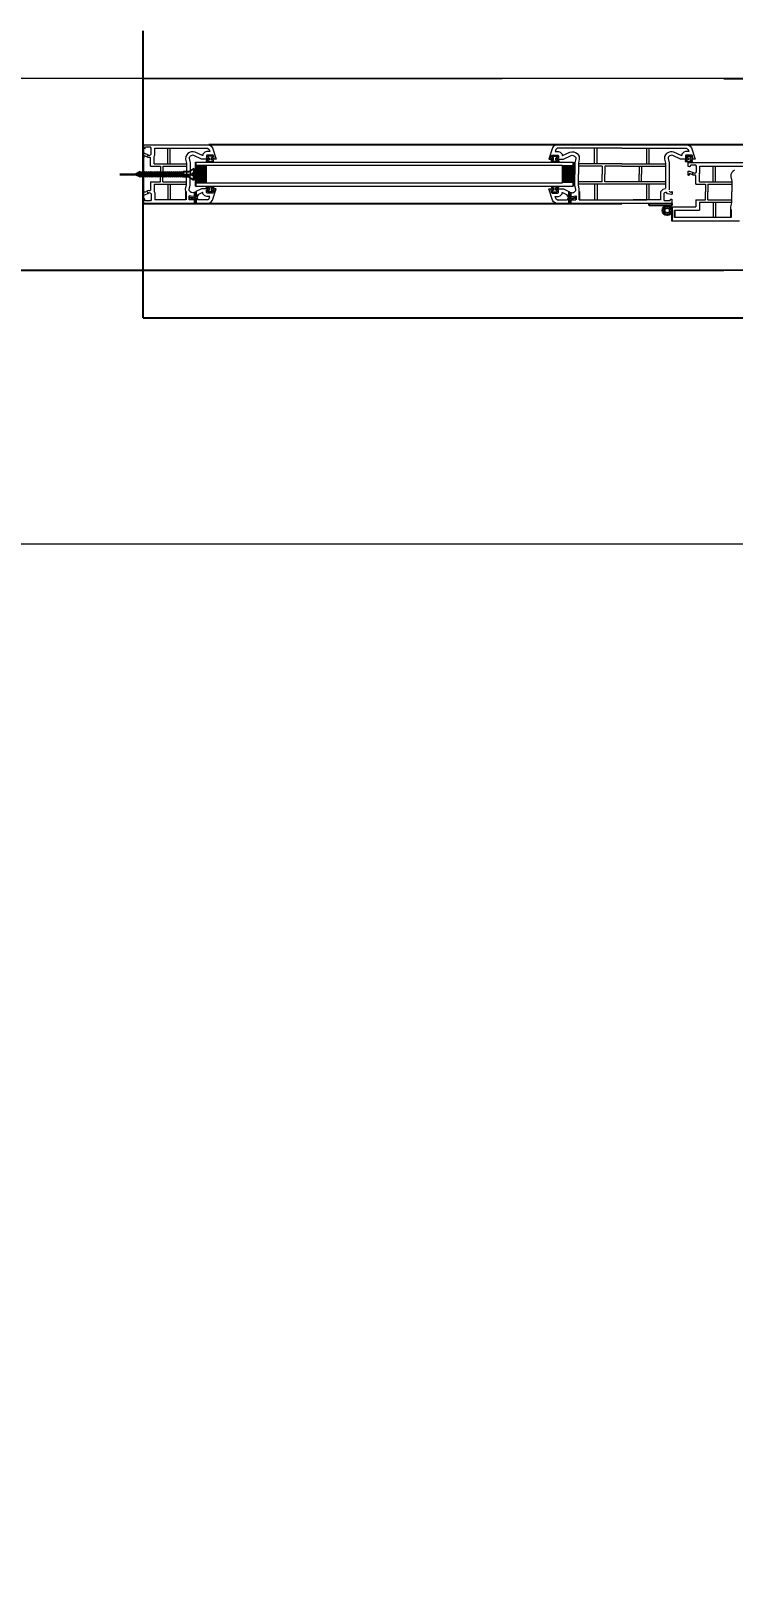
# Model space of a CAD drawing. Header units: metres. Extents: x -355 to 973, y -73 to 238.
# Drawn here: x 704.06 to 704.793, y 229.46 to 231.072 of the extents above; entities that cross this region are included whole.
import ezdxf

# ---------------------------------------------------------------- set-up
doc = ezdxf.new("R2010")
doc.units = ezdxf.units.M
doc.header["$LTSCALE"] = 3
doc.header["$MEASUREMENT"] = 0
doc.linetypes.add('1', pattern=[30, 6, 6, 6, 6, 6])
doc.linetypes.add('DASHED2', pattern=[0.375, 0.25, -0.125])
doc.layers.add('01B', color=10, linetype='Continuous')
doc.layers.add('5', color=2, linetype='Continuous')
doc.layers.add('05', color=21, linetype='Continuous', lineweight=5)
doc.layers.add('15', color=63, linetype='DASHED2', lineweight=15)
doc.styles.get("Standard").update_dxf_attribs({"font": 'arial.ttf'})
doc.dimstyles.new('ahmad', dxfattribs={"dimtxt": 0.2, "dimasz": 0.1375, "dimexe": 0, "dimexo": 0.0625, "dimgap": 0.09, "dimtad": 0, "dimzin": 0, "dimdsep": 46, "dimtxsty": 'Standard', "dimblk": 'OBLIQUE', "dimcen": 0.09, "dimclrd": 245, "dimclrt": 61, "dimadec": 0, "dimazin": 0, "dimtfac": 1, "dimtofl": 0, "dimtmove": 0, "dimatfit": 3, "dimldrblk": 'OBLIQUE', "dimfxl": 0, "dimfxlon": 1, "dimtolj": 1, "dimtzin": 0, "dimlwd": 13, "dimarcsym": 0})

# ---------------------------------------------------------------- blocks, each defined once
blk = doc.blocks.new('DSSSS')
at = {"layer": '05'}
for p, q in [((152.7604, -221.3864), (152.7604, -221.3872)), ((152.7604, -221.3872), (152.7664, -221.3872)), ((152.7664, -221.3872), (152.7664, -221.3863))]:
    blk.add_line(p, q, dxfattribs=at)
blk.add_lwpolyline([(152.7664, -221.3863), (152.7646, -221.3863), (152.7646, -221.384), (152.7657, -221.384), (152.7654, -221.383), (152.7617, -221.383), (152.7617, -221.3838), (152.7623, -221.3841), (152.763, -221.3847), (152.763, -221.3859), (152.7619, -221.3864), (152.7604, -221.3864)], dxfattribs=at)
blk = doc.blocks.new('ddd')
at = {"layer": '01B'}
for points in [[(1655.8293, 1003.8705), (1655.8184, 1003.8705), (1655.8184, 1003.889), (1655.8293, 1003.889)], [(1656.2018, 1003.8705), (1656.2127, 1003.8705), (1656.2127, 1003.889), (1656.2018, 1003.889)]]:
    blk.add_hatch(color=143, dxfattribs=at).paths.add_polyline_path(points)
at = {"layer": '01B', "color": 32}
blk.add_line((1655.7637, 1003.7293), (1655.7637, 1004.0293), dxfattribs=at)
at = {"layer": '01B', "color": 143}
for p, q in [((1655.7637, 1003.9104), (1655.7637, 1003.8491)), ((1657.1951, 1003.9104), (1655.8322, 1003.9104)), ((1655.7608, 1003.8819), (1655.7555, 1003.8793)), ((1655.7608, 1003.8819), (1655.7587, 1003.8793)), ((1655.7621, 1003.8819), (1655.76, 1003.8793)), ((1655.7608, 1003.8819), (1655.7616, 1003.8813)), ((1655.7633, 1003.8819), (1655.7612, 1003.8793)), ((1655.7621, 1003.8819), (1655.7628, 1003.8813)), ((1655.7646, 1003.8819), (1655.7624, 1003.8793)), ((1655.7633, 1003.8819), (1655.7641, 1003.8813)), ((1655.7658, 1003.8819), (1655.7637, 1003.8793)), ((1655.7646, 1003.8819), (1655.7653, 1003.8813)), ((1655.7671, 1003.8819), (1655.7649, 1003.8793)), ((1655.7658, 1003.8819), (1655.7666, 1003.8813)), ((1655.7683, 1003.8819), (1655.7662, 1003.8793)), ((1655.7671, 1003.8819), (1655.7678, 1003.8813)), ((1655.7696, 1003.8819), (1655.7674, 1003.8793)), ((1655.7683, 1003.8819), (1655.769, 1003.8813)), ((1655.7708, 1003.8819), (1655.7687, 1003.8793)), ((1655.7696, 1003.8819), (1655.7703, 1003.8813)), ((1655.7721, 1003.8819), (1655.7699, 1003.8793)), ((1655.7708, 1003.8819), (1655.7715, 1003.8813)), ((1655.7733, 1003.8819), (1655.7712, 1003.8793)), ((1655.7721, 1003.8819), (1655.7728, 1003.8813)), ((1655.7745, 1003.8819), (1655.7724, 1003.8793)), ((1655.7733, 1003.8819), (1655.774, 1003.8813)), ((1655.7758, 1003.8819), (1655.7737, 1003.8793)), ((1655.7745, 1003.8819), (1655.7753, 1003.8813)), ((1655.777, 1003.8819), (1655.7749, 1003.8793)), ((1655.7758, 1003.8819), (1655.7765, 1003.8813)), ((1655.7783, 1003.8819), (1655.7762, 1003.8793)), ((1655.777, 1003.8819), (1655.7778, 1003.8813)), ((1655.7795, 1003.8819), (1655.7774, 1003.8793)), ((1655.7783, 1003.8819), (1655.779, 1003.8813)), ((1655.7808, 1003.8819), (1655.7786, 1003.8793)), ((1655.7795, 1003.8819), (1655.7803, 1003.8813)), ((1655.782, 1003.8819), (1655.7799, 1003.8793)), ((1655.7808, 1003.8819), (1655.7815, 1003.8813)), ((1655.7833, 1003.8819), (1655.7811, 1003.8793)), ((1655.782, 1003.8819), (1655.7827, 1003.8813)), ((1655.7845, 1003.8819), (1655.7824, 1003.8793)), ((1655.7833, 1003.8819), (1655.784, 1003.8813)), ((1655.7858, 1003.8819), (1655.7836, 1003.8793)), ((1655.7845, 1003.8819), (1655.7852, 1003.8813)), ((1655.787, 1003.8819), (1655.7849, 1003.8793)), ((1655.7858, 1003.8819), (1655.7865, 1003.8813)), ((1655.7882, 1003.8819), (1655.7861, 1003.8793)), ((1655.787, 1003.8819), (1655.7877, 1003.8813)), ((1655.7895, 1003.8819), (1655.7874, 1003.8793)), ((1655.7882, 1003.8819), (1655.789, 1003.8813)), ((1655.7907, 1003.8819), (1655.7886, 1003.8793)), ((1655.7895, 1003.8819), (1655.7902, 1003.8813)), ((1655.792, 1003.8819), (1655.7899, 1003.8793)), ((1655.7907, 1003.8819), (1655.7915, 1003.8813)), ((1655.7932, 1003.8819), (1655.7911, 1003.8793)), ((1655.792, 1003.8819), (1655.7927, 1003.8813)), ((1655.7945, 1003.8819), (1655.7923, 1003.8793)), ((1655.7932, 1003.8819), (1655.794, 1003.8813)), ((1655.7957, 1003.8819), (1655.7936, 1003.8793)), ((1655.7945, 1003.8819), (1655.7952, 1003.8813)), ((1655.797, 1003.8819), (1655.7948, 1003.8793)), ((1655.7957, 1003.8819), (1655.7965, 1003.8813)), ((1655.7982, 1003.8819), (1655.7961, 1003.8793)), ((1655.797, 1003.8819), (1655.7977, 1003.8813)), ((1655.7995, 1003.8819), (1655.7973, 1003.8793)), ((1655.7982, 1003.8819), (1655.7989, 1003.8813)), ((1655.8007, 1003.8819), (1655.7986, 1003.8793)), ((1655.7995, 1003.8819), (1655.8002, 1003.8813)), ((1655.8019, 1003.8819), (1655.7998, 1003.8793)), ((1655.8007, 1003.8819), (1655.8014, 1003.8813)), ((1655.8032, 1003.8819), (1655.8011, 1003.8793)), ((1655.8019, 1003.8819), (1655.8027, 1003.8813)), ((1655.8044, 1003.8819), (1655.8023, 1003.8793)), ((1655.8032, 1003.8819), (1655.8039, 1003.8813)), ((1655.8057, 1003.8819), (1655.8036, 1003.8793)), ((1655.8044, 1003.8819), (1655.8052, 1003.8813)), ((1655.8114, 1003.8819), (1655.8057, 1003.8819)), ((1655.8057, 1003.8819), (1655.8057, 1003.8793)), ((1655.8168, 1003.8855), (1655.8114, 1003.8819)), ((1655.8168, 1003.8855), (1655.8168, 1003.8803)), ((1655.8184, 1003.8923), (1655.8184, 1003.8672)), ((1655.8293, 1003.889), (1655.8293, 1003.8705)), ((1656.2018, 1003.889), (1656.2018, 1003.8705)), ((1656.2127, 1003.8923), (1656.2127, 1003.8672)), ((1655.7802, 1003.8793), (1655.7393, 1003.8793)), ((1655.7393, 1003.8793), (1655.8247, 1003.8793)), ((1655.7608, 1003.8768), (1655.7555, 1003.8793)), ((1655.7608, 1003.8768), (1655.7587, 1003.8793)), ((1655.7621, 1003.8768), (1655.76, 1003.8793)), ((1655.7608, 1003.8768), (1655.7616, 1003.8774)), ((1655.7633, 1003.8768), (1655.7612, 1003.8793)), ((1655.7621, 1003.8768), (1655.7628, 1003.8774)), ((1655.7646, 1003.8768), (1655.7624, 1003.8793)), ((1655.7633, 1003.8768), (1655.7641, 1003.8774)), ((1655.7658, 1003.8768), (1655.7637, 1003.8793)), ((1655.7646, 1003.8768), (1655.7653, 1003.8774)), ((1655.7671, 1003.8768), (1655.7649, 1003.8793)), ((1655.7658, 1003.8768), (1655.7666, 1003.8774)), ((1655.7683, 1003.8768), (1655.7662, 1003.8793)), ((1655.7671, 1003.8768), (1655.7678, 1003.8774)), ((1655.7696, 1003.8768), (1655.7674, 1003.8793)), ((1655.7683, 1003.8768), (1655.769, 1003.8774)), ((1655.7708, 1003.8768), (1655.7687, 1003.8793)), ((1655.7696, 1003.8768), (1655.7703, 1003.8774)), ((1655.7721, 1003.8768), (1655.7699, 1003.8793)), ((1655.7708, 1003.8768), (1655.7715, 1003.8774)), ((1655.7733, 1003.8768), (1655.7712, 1003.8793)), ((1655.7721, 1003.8768), (1655.7728, 1003.8774)), ((1655.7745, 1003.8768), (1655.7724, 1003.8793)), ((1655.7733, 1003.8768), (1655.774, 1003.8774)), ((1655.7758, 1003.8768), (1655.7737, 1003.8793)), ((1655.7745, 1003.8768), (1655.7753, 1003.8774)), ((1655.777, 1003.8768), (1655.7749, 1003.8793)), ((1655.7758, 1003.8768), (1655.7765, 1003.8774)), ((1655.7783, 1003.8768), (1655.7762, 1003.8793)), ((1655.777, 1003.8768), (1655.7778, 1003.8774)), ((1655.7795, 1003.8768), (1655.7774, 1003.8793)), ((1655.7783, 1003.8768), (1655.779, 1003.8774)), ((1655.7808, 1003.8768), (1655.7786, 1003.8793)), ((1655.7795, 1003.8768), (1655.7803, 1003.8774)), ((1655.782, 1003.8768), (1655.7799, 1003.8793)), ((1655.7808, 1003.8768), (1655.7815, 1003.8774)), ((1655.7833, 1003.8768), (1655.7811, 1003.8793)), ((1655.782, 1003.8768), (1655.7827, 1003.8774)), ((1655.7845, 1003.8768), (1655.7824, 1003.8793)), ((1655.7833, 1003.8768), (1655.784, 1003.8774)), ((1655.7858, 1003.8768), (1655.7836, 1003.8793)), ((1655.7845, 1003.8768), (1655.7852, 1003.8774)), ((1655.787, 1003.8768), (1655.7849, 1003.8793)), ((1655.7858, 1003.8768), (1655.7865, 1003.8774)), ((1655.7882, 1003.8768), (1655.7861, 1003.8793)), ((1655.787, 1003.8768), (1655.7877, 1003.8774)), ((1655.7895, 1003.8768), (1655.7874, 1003.8793)), ((1655.7882, 1003.8768), (1655.789, 1003.8774)), ((1655.7907, 1003.8768), (1655.7886, 1003.8793)), ((1655.7895, 1003.8768), (1655.7902, 1003.8774)), ((1655.792, 1003.8768), (1655.7899, 1003.8793)), ((1655.7907, 1003.8768), (1655.7915, 1003.8774)), ((1655.7932, 1003.8768), (1655.7911, 1003.8793)), ((1655.792, 1003.8768), (1655.7927, 1003.8774)), ((1655.7945, 1003.8768), (1655.7923, 1003.8793)), ((1655.7932, 1003.8768), (1655.794, 1003.8774)), ((1655.7957, 1003.8768), (1655.7936, 1003.8793)), ((1655.7945, 1003.8768), (1655.7952, 1003.8774)), ((1655.797, 1003.8768), (1655.7948, 1003.8793)), ((1655.7957, 1003.8768), (1655.7965, 1003.8774)), ((1655.7982, 1003.8768), (1655.7961, 1003.8793)), ((1655.797, 1003.8768), (1655.7977, 1003.8774)), ((1655.7995, 1003.8768), (1655.7973, 1003.8793)), ((1655.7982, 1003.8768), (1655.7989, 1003.8774)), ((1655.8007, 1003.8768), (1655.7986, 1003.8793)), ((1655.7995, 1003.8768), (1655.8002, 1003.8774)), ((1655.8019, 1003.8768), (1655.7998, 1003.8793)), ((1655.8007, 1003.8768), (1655.8014, 1003.8774)), ((1655.8032, 1003.8768), (1655.8011, 1003.8793)), ((1655.8019, 1003.8768), (1655.8027, 1003.8774)), ((1655.8044, 1003.8768), (1655.8023, 1003.8793)), ((1655.8032, 1003.8768), (1655.8039, 1003.8774)), ((1655.8057, 1003.8768), (1655.8036, 1003.8793)), ((1655.8044, 1003.8768), (1655.8052, 1003.8774)), ((1655.8057, 1003.8768), (1655.8057, 1003.8793)), ((1655.8114, 1003.8768), (1655.8057, 1003.8768)), ((1655.8168, 1003.8732), (1655.8114, 1003.8768)), ((1655.8168, 1003.8803), (1655.8147, 1003.8803)), ((1655.8147, 1003.8803), (1655.8147, 1003.8793)), ((1655.8147, 1003.8784), (1655.8147, 1003.8793)), ((1655.8168, 1003.8784), (1655.8147, 1003.8784)), ((1655.8168, 1003.8732), (1655.8168, 1003.8784)), ((1655.7637, 1003.8491), (1656.2637, 1003.8491)), ((1655.8082, 1003.8614), (1655.8082, 1003.8529)), ((1655.8119, 1003.8571), (1655.8119, 1003.8529)), ((1655.8123, 1003.8555), (1655.8122, 1003.8549)), ((1655.8174, 1003.8607), (1655.8174, 1003.8566)), ((1655.8174, 1003.8529), (1655.8174, 1003.8491)), ((1655.8189, 1003.8572), (1655.8178, 1003.8551)), ((1655.8181, 1003.8545), (1655.8189, 1003.8529)), ((1655.8189, 1003.8615), (1655.8189, 1003.8572)), ((1655.8189, 1003.8529), (1655.8189, 1003.8491)), ((1655.8209, 1003.8581), (1655.8193, 1003.8551)), ((1655.8193, 1003.8551), (1655.8204, 1003.8529)), ((1656.2065, 1003.8581), (1656.2081, 1003.8551)), ((1656.2081, 1003.8551), (1656.207, 1003.8529)), ((1656.2084, 1003.8615), (1656.2084, 1003.8572)), ((1656.2084, 1003.8572), (1656.2095, 1003.8551)), ((1656.2092, 1003.8545), (1656.2084, 1003.8529)), ((1656.2084, 1003.8529), (1656.2084, 1003.8491)), ((1656.2099, 1003.8607), (1656.2099, 1003.8566)), ((1656.2099, 1003.8529), (1656.2099, 1003.8491)), ((1656.215, 1003.8555), (1656.2152, 1003.8549)), ((1656.2154, 1003.8571), (1656.2154, 1003.8529)), ((1656.2192, 1003.8614), (1656.2192, 1003.8529)), ((1656.2921, 1003.8467), (1656.2921, 1003.8491)), ((1656.3159, 1003.8491), (1656.3159, 1003.8467)), ((1656.3159, 1003.8467), (1656.2921, 1003.8467)), ((1656.3159, 1003.8456), (1656.3159, 1003.8304)), ((1656.3185, 1003.8418), (1656.3185, 1003.8342)), ((1656.3774, 1003.8427), (1656.3774, 1003.8342))]:
    blk.add_line(p, q, dxfattribs=at)
for radius in [0.00477, 0.00274]:
    blk.add_circle((1656.3109, 1003.8416), radius, dxfattribs=at)
at = {"layer": '05', "color": 143}
for p, q in [((1655.7637, 1003.9064), (1655.7637, 1003.9104)), ((1655.7651, 1003.9057), (1655.7637, 1003.9064)), ((1655.7637, 1003.9013), (1655.7651, 1003.9014)), ((1655.7637, 1003.8972), (1655.7637, 1003.9013)), ((1655.7647, 1003.8984), (1655.7646, 1003.8971)), ((1655.7652, 1003.8989), (1655.7647, 1003.8984)), ((1655.7656, 1003.9063), (1655.7651, 1003.9057)), ((1655.7651, 1003.9014), (1655.7689, 1003.8999)), ((1655.7689, 1003.8971), (1655.7652, 1003.8989)), ((1655.7667, 1003.9078), (1655.7656, 1003.9073)), ((1655.7656, 1003.9073), (1655.7656, 1003.9063)), ((1655.771, 1003.9078), (1655.7667, 1003.9078)), ((1655.7687, 1003.8985), (1655.7678, 1003.899)), ((1655.7678, 1003.899), (1655.7683, 1003.8988)), ((1655.7683, 1003.8988), (1655.7687, 1003.8985)), ((1655.7689, 1003.8999), (1655.7702, 1003.8991)), ((1655.7702, 1003.8991), (1655.7715, 1003.8997)), ((1655.7716, 1003.9077), (1655.771, 1003.9078)), ((1655.7715, 1003.8997), (1655.7722, 1003.9006)), ((1655.7722, 1003.9067), (1655.7716, 1003.9077)), ((1655.7722, 1003.9006), (1655.7722, 1003.9067)), ((1655.7752, 1003.8982), (1655.776, 1003.8993)), ((1655.7754, 1003.8979), (1655.7752, 1003.8982)), ((1655.7754, 1003.8904), (1655.7754, 1003.8979)), ((1655.776, 1003.8993), (1655.776, 1003.9066)), ((1655.776, 1003.9066), (1655.8311, 1003.9066)), ((1655.7896, 1003.8904), (1655.7896, 1003.9066)), ((1655.7921, 1003.8904), (1655.7921, 1003.9066)), ((1655.8082, 1003.898), (1655.8081, 1003.8954)), ((1655.8093, 1003.8999), (1655.8082, 1003.898)), ((1655.8103, 1003.9011), (1655.8093, 1003.8999)), ((1655.8122, 1003.9024), (1655.8103, 1003.9011)), ((1655.814, 1003.903), (1655.8122, 1003.9024)), ((1655.816, 1003.9031), (1655.814, 1003.903)), ((1655.818, 1003.9027), (1655.816, 1003.9031)), ((1655.8257, 1003.899), (1655.818, 1003.9027)), ((1655.8261, 1003.899), (1655.8257, 1003.899)), ((1655.8282, 1003.9026), (1655.8261, 1003.9005)), ((1655.8261, 1003.9005), (1655.8261, 1003.899)), ((1655.8301, 1003.9033), (1655.8282, 1003.9026)), ((1655.8334, 1003.9033), (1655.8301, 1003.9033)), ((1655.8311, 1003.9066), (1655.8323, 1003.9058)), ((1655.8323, 1003.9058), (1655.8328, 1003.9052)), ((1655.8328, 1003.9052), (1655.8334, 1003.9033)), ((1656.1945, 1003.9052), (1656.1939, 1003.9033)), ((1656.1939, 1003.9033), (1656.1973, 1003.9033)), ((1656.195, 1003.9058), (1656.1945, 1003.9052)), ((1656.1962, 1003.9066), (1656.195, 1003.9058)), ((1656.2637, 1003.9066), (1656.1962, 1003.9066)), ((1656.1973, 1003.9033), (1656.1992, 1003.9026)), ((1656.1992, 1003.9026), (1656.2012, 1003.9005)), ((1656.2012, 1003.9005), (1656.2012, 1003.899)), ((1656.2012, 1003.899), (1656.2017, 1003.899)), ((1656.2017, 1003.899), (1656.2093, 1003.9027)), ((1656.2093, 1003.9027), (1656.2113, 1003.9031)), ((1656.2113, 1003.9031), (1656.2133, 1003.903)), ((1656.2133, 1003.903), (1656.2152, 1003.9024)), ((1656.2152, 1003.9024), (1656.217, 1003.9011)), ((1656.217, 1003.9011), (1656.218, 1003.8999)), ((1656.218, 1003.8999), (1656.2192, 1003.898)), ((1656.2192, 1003.898), (1656.2192, 1003.8954)), ((1656.2352, 1003.8904), (1656.2352, 1003.9066)), ((1656.2377, 1003.8904), (1656.2377, 1003.9066)), ((1656.2637, 1003.9104), (1656.3322, 1003.9104)), ((1656.2637, 1003.9066), (1656.3311, 1003.9066)), ((1656.2896, 1003.8904), (1656.2896, 1003.9066)), ((1656.2921, 1003.8904), (1656.2921, 1003.9066)), ((1656.3082, 1003.898), (1656.3081, 1003.8954)), ((1656.3093, 1003.8999), (1656.3082, 1003.898)), ((1656.3103, 1003.9011), (1656.3093, 1003.8999)), ((1656.3122, 1003.9024), (1656.3103, 1003.9011)), ((1656.3124, 1003.8976), (1656.3119, 1003.8969)), ((1656.314, 1003.903), (1656.3122, 1003.9024)), ((1656.313, 1003.8983), (1656.3124, 1003.8976)), ((1656.3138, 1003.8989), (1656.313, 1003.8983)), ((1656.3147, 1003.8992), (1656.3138, 1003.8989)), ((1656.316, 1003.9031), (1656.314, 1003.903)), ((1656.3157, 1003.8993), (1656.3147, 1003.8992)), ((1656.3168, 1003.899), (1656.3157, 1003.8993)), ((1656.318, 1003.9027), (1656.316, 1003.9031)), ((1656.3248, 1003.8951), (1656.3168, 1003.899)), ((1656.3257, 1003.899), (1656.318, 1003.9027)), ((1656.3261, 1003.899), (1656.3257, 1003.899)), ((1656.3282, 1003.9026), (1656.3261, 1003.9005)), ((1656.3261, 1003.9005), (1656.3261, 1003.899)), ((1656.3301, 1003.9033), (1656.3282, 1003.9026)), ((1656.3303, 1003.8993), (1656.3299, 1003.8989)), ((1656.3299, 1003.8989), (1656.3299, 1003.8964)), ((1656.3334, 1003.9033), (1656.3301, 1003.9033)), ((1656.3308, 1003.8995), (1656.3303, 1003.8993)), ((1656.3365, 1003.8995), (1656.3308, 1003.8995)), ((1656.3311, 1003.9066), (1656.3323, 1003.9058)), ((1656.3322, 1003.9104), (1656.3349, 1003.9087)), ((1656.3323, 1003.9058), (1656.3328, 1003.9052)), ((1656.3328, 1003.9052), (1656.3334, 1003.9033)), ((1656.3349, 1003.9087), (1656.3362, 1003.907)), ((1656.3362, 1003.907), (1656.3401, 1003.8953)), ((1656.3369, 1003.8993), (1656.3365, 1003.8995)), ((1656.3372, 1003.8989), (1656.3369, 1003.8993)), ((1656.3378, 1003.8966), (1656.3372, 1003.8989)), ((1655.764, 1003.897), (1655.7637, 1003.8972)), ((1655.7646, 1003.8971), (1655.764, 1003.897)), ((1655.7701, 1003.8971), (1655.7689, 1003.8971)), ((1655.7712, 1003.8971), (1655.7701, 1003.8971)), ((1655.7715, 1003.8967), (1655.7712, 1003.8971)), ((1655.7715, 1003.8878), (1655.7715, 1003.8967)), ((1655.7715, 1003.8878), (1655.7817, 1003.8878)), ((1655.7754, 1003.8904), (1655.8091, 1003.8904)), ((1655.7817, 1003.8878), (1655.7817, 1003.8797)), ((1655.7842, 1003.8878), (1655.8091, 1003.8878)), ((1655.7842, 1003.8878), (1655.7842, 1003.8797)), ((1655.8081, 1003.8954), (1655.8091, 1003.891)), ((1655.8091, 1003.891), (1655.8091, 1003.8841)), ((1655.8091, 1003.8841), (1655.8091, 1003.8797)), ((1656.2192, 1003.8954), (1656.2182, 1003.891)), ((1656.2182, 1003.891), (1656.2182, 1003.8841)), ((1656.2637, 1003.8904), (1656.2182, 1003.8904)), ((1656.2431, 1003.8878), (1656.2182, 1003.8878)), ((1656.2182, 1003.8841), (1656.2182, 1003.8797)), ((1656.2431, 1003.8878), (1656.2431, 1003.8797)), ((1656.2637, 1003.8878), (1656.2457, 1003.8878)), ((1656.2457, 1003.8878), (1656.2457, 1003.8797)), ((1656.2637, 1003.8904), (1656.3091, 1003.8904)), ((1656.2637, 1003.8878), (1656.3091, 1003.8878)), ((1656.2817, 1003.8878), (1656.2817, 1003.8797)), ((1656.2842, 1003.8878), (1656.2842, 1003.8797)), ((1656.3081, 1003.8954), (1656.3091, 1003.891)), ((1656.3091, 1003.891), (1656.3091, 1003.8833)), ((1656.3091, 1003.8833), (1656.3091, 1003.865)), ((1656.3119, 1003.8969), (1656.3119, 1003.8958)), ((1656.3119, 1003.8958), (1656.3129, 1003.8914)), ((1656.3129, 1003.8914), (1656.3129, 1003.8833)), ((1656.3129, 1003.8833), (1656.3129, 1003.8632)), ((1656.3312, 1003.8951), (1656.3248, 1003.8951)), ((1656.3296, 1003.8939), (1656.3296, 1003.8929)), ((1656.3296, 1003.8929), (1656.3373, 1003.8929)), ((1656.3299, 1003.8964), (1656.3313, 1003.8958)), ((1656.3316, 1003.8953), (1656.3312, 1003.8951)), ((1656.3313, 1003.8958), (1656.3316, 1003.8955)), ((1656.3316, 1003.8955), (1656.3316, 1003.8953)), ((1656.3362, 1003.8953), (1656.3362, 1003.8957)), ((1656.3362, 1003.8957), (1656.3369, 1003.8957)), ((1656.3401, 1003.8953), (1656.3362, 1003.8953)), ((1656.3369, 1003.8957), (1656.3375, 1003.8958)), ((1656.3373, 1003.8929), (1656.3373, 1003.894)), ((1656.3375, 1003.8958), (1656.3377, 1003.8962)), ((1656.3377, 1003.8962), (1656.3378, 1003.8966)), ((1656.3588, 1003.8717), (1656.3588, 1003.8879)), ((1656.3614, 1003.8717), (1656.3614, 1003.8879)), ((1655.7715, 1003.8716), (1655.7817, 1003.8716)), ((1655.7715, 1003.8716), (1655.7715, 1003.8628)), ((1655.7754, 1003.8691), (1655.8091, 1003.8691)), ((1655.7754, 1003.8691), (1655.7754, 1003.8615)), ((1655.7817, 1003.8716), (1655.7817, 1003.8797)), ((1655.7842, 1003.8716), (1655.7842, 1003.8797)), ((1655.7842, 1003.8716), (1655.8091, 1003.8716)), ((1655.7896, 1003.8691), (1655.7896, 1003.8529)), ((1655.7921, 1003.8691), (1655.7921, 1003.8529)), ((1655.8081, 1003.864), (1655.8091, 1003.8685)), ((1655.8091, 1003.8754), (1655.8091, 1003.8797)), ((1655.8091, 1003.8685), (1655.8091, 1003.8754)), ((1655.8119, 1003.8636), (1655.8129, 1003.868)), ((1655.8129, 1003.8754), (1655.8129, 1003.8797)), ((1655.8129, 1003.868), (1655.8129, 1003.8754)), ((1655.8296, 1003.8656), (1655.8296, 1003.8665)), ((1655.8296, 1003.8665), (1655.8373, 1003.8665)), ((1655.8373, 1003.8665), (1655.8373, 1003.8654)), ((1656.1977, 1003.8665), (1656.19, 1003.8665)), ((1656.19, 1003.8665), (1656.19, 1003.8654)), ((1656.1977, 1003.8656), (1656.1977, 1003.8665)), ((1656.2144, 1003.8754), (1656.2144, 1003.8797)), ((1656.2144, 1003.868), (1656.2144, 1003.8754)), ((1656.2154, 1003.8636), (1656.2144, 1003.868)), ((1656.2182, 1003.8754), (1656.2182, 1003.8797)), ((1656.2182, 1003.8685), (1656.2182, 1003.8754)), ((1656.2431, 1003.8716), (1656.2182, 1003.8716)), ((1656.3091, 1003.8691), (1656.2182, 1003.8691)), ((1656.2192, 1003.864), (1656.2182, 1003.8685)), ((1656.2352, 1003.8691), (1656.2352, 1003.8529)), ((1656.2377, 1003.8691), (1656.2377, 1003.8529)), ((1656.2431, 1003.8716), (1656.2431, 1003.8797)), ((1656.2457, 1003.8716), (1656.2457, 1003.8797)), ((1656.3091, 1003.8716), (1656.2457, 1003.8716)), ((1656.2817, 1003.8716), (1656.2817, 1003.8797)), ((1656.2842, 1003.8716), (1656.2842, 1003.8797)), ((1656.2896, 1003.8529), (1656.2896, 1003.8691)), ((1656.2921, 1003.8529), (1656.2921, 1003.8691)), ((1656.3408, 1003.8691), (1656.3509, 1003.8691)), ((1656.3446, 1003.8717), (1656.3783, 1003.8717)), ((1656.3509, 1003.8691), (1656.3509, 1003.861)), ((1656.3534, 1003.8691), (1656.3783, 1003.8691)), ((1656.3534, 1003.8691), (1656.3534, 1003.861)), ((1655.764, 1003.8625), (1655.7637, 1003.8623)), ((1655.7637, 1003.8623), (1655.7637, 1003.8581)), ((1655.7637, 1003.8581), (1655.7651, 1003.858)), ((1655.7651, 1003.8537), (1655.7637, 1003.8531)), ((1655.7637, 1003.8531), (1655.7637, 1003.8491)), ((1655.8174, 1003.8491), (1655.7637, 1003.8491)), ((1655.7646, 1003.8623), (1655.764, 1003.8625)), ((1655.7647, 1003.8611), (1655.7646, 1003.8623)), ((1655.7652, 1003.8606), (1655.7647, 1003.8611)), ((1655.7651, 1003.858), (1655.7689, 1003.8595)), ((1655.7656, 1003.8532), (1655.7651, 1003.8537)), ((1655.7689, 1003.8624), (1655.7652, 1003.8606)), ((1655.7656, 1003.8521), (1655.7656, 1003.8532)), ((1655.7667, 1003.8516), (1655.7656, 1003.8521)), ((1655.771, 1003.8516), (1655.7667, 1003.8516)), ((1655.7687, 1003.8609), (1655.7678, 1003.8604)), ((1655.7678, 1003.8604), (1655.7683, 1003.8606)), ((1655.7683, 1003.8606), (1655.7687, 1003.8609)), ((1655.7701, 1003.8623), (1655.7689, 1003.8624)), ((1655.7689, 1003.8595), (1655.7702, 1003.8603)), ((1655.7712, 1003.8623), (1655.7701, 1003.8623)), ((1655.7702, 1003.8603), (1655.7715, 1003.8597)), ((1655.7716, 1003.8517), (1655.771, 1003.8516)), ((1655.7715, 1003.8628), (1655.7712, 1003.8623)), ((1655.7715, 1003.8597), (1655.7722, 1003.8589)), ((1655.7722, 1003.8528), (1655.7716, 1003.8517)), ((1655.7722, 1003.8589), (1655.7722, 1003.8528)), ((1655.7754, 1003.8615), (1655.7752, 1003.8613)), ((1655.7752, 1003.8613), (1655.776, 1003.8601)), ((1655.776, 1003.8601), (1655.776, 1003.8529)), ((1655.8082, 1003.8529), (1655.776, 1003.8529)), ((1655.8082, 1003.8614), (1655.8081, 1003.864)), ((1655.8119, 1003.8626), (1655.8119, 1003.8636)), ((1655.8124, 1003.8618), (1655.8119, 1003.8626)), ((1655.814, 1003.8565), (1655.8119, 1003.8571)), ((1655.8174, 1003.8529), (1655.8119, 1003.8529)), ((1655.8143, 1003.8543), (1655.8122, 1003.8549)), ((1655.8144, 1003.8549), (1655.8123, 1003.8555)), ((1655.813, 1003.8611), (1655.8124, 1003.8618)), ((1655.8138, 1003.8605), (1655.813, 1003.8611)), ((1655.8147, 1003.8603), (1655.8138, 1003.8605)), ((1655.816, 1003.8563), (1655.814, 1003.8565)), ((1655.8165, 1003.8541), (1655.8143, 1003.8543)), ((1655.8164, 1003.8547), (1655.8144, 1003.8549)), ((1655.8157, 1003.8602), (1655.8147, 1003.8603)), ((1655.8168, 1003.8604), (1655.8157, 1003.8602)), ((1655.8174, 1003.8566), (1655.816, 1003.8563)), ((1655.8178, 1003.8551), (1655.8164, 1003.8547)), ((1655.8181, 1003.8545), (1655.8165, 1003.8541)), ((1655.8174, 1003.8607), (1655.8168, 1003.8604)), ((1655.8248, 1003.8643), (1655.8189, 1003.8615)), ((1655.8322, 1003.8491), (1655.8189, 1003.8491)), ((1655.8311, 1003.8529), (1655.8204, 1003.8529)), ((1655.8257, 1003.8605), (1655.8209, 1003.8581)), ((1655.8312, 1003.8643), (1655.8248, 1003.8643)), ((1655.8261, 1003.8605), (1655.8257, 1003.8605)), ((1655.8261, 1003.859), (1655.8261, 1003.8605)), ((1655.8282, 1003.8568), (1655.8261, 1003.859)), ((1655.8301, 1003.8561), (1655.8282, 1003.8568)), ((1655.8299, 1003.863), (1655.8313, 1003.8637)), ((1655.8299, 1003.8605), (1655.8299, 1003.863)), ((1655.8303, 1003.8601), (1655.8299, 1003.8605)), ((1655.8334, 1003.8561), (1655.8301, 1003.8561)), ((1655.8308, 1003.8599), (1655.8303, 1003.8601)), ((1655.8365, 1003.8599), (1655.8308, 1003.8599)), ((1655.8311, 1003.8529), (1655.8323, 1003.8536)), ((1655.8316, 1003.8641), (1655.8312, 1003.8643)), ((1655.8313, 1003.8637), (1655.8316, 1003.8639)), ((1655.8316, 1003.8639), (1655.8316, 1003.8641)), ((1655.8322, 1003.8491), (1655.8349, 1003.8507)), ((1655.8323, 1003.8536), (1655.8328, 1003.8543)), ((1655.8328, 1003.8543), (1655.8334, 1003.8561)), ((1655.8349, 1003.8507), (1655.8362, 1003.8524)), ((1655.8362, 1003.8524), (1655.8401, 1003.8641)), ((1655.8401, 1003.8641), (1655.8362, 1003.8641)), ((1655.8362, 1003.8641), (1655.8362, 1003.8638)), ((1655.8362, 1003.8638), (1655.8369, 1003.8638)), ((1655.8369, 1003.8602), (1655.8365, 1003.8599)), ((1655.8369, 1003.8638), (1655.8375, 1003.8637)), ((1655.8372, 1003.8605), (1655.8369, 1003.8602)), ((1655.8378, 1003.8628), (1655.8372, 1003.8605)), ((1655.8375, 1003.8637), (1655.8377, 1003.8632)), ((1655.8377, 1003.8632), (1655.8378, 1003.8628)), ((1656.1911, 1003.8524), (1656.1872, 1003.8641)), ((1656.1872, 1003.8641), (1656.1911, 1003.8641)), ((1656.1896, 1003.8632), (1656.1895, 1003.8628)), ((1656.1895, 1003.8628), (1656.1902, 1003.8605)), ((1656.1899, 1003.8637), (1656.1896, 1003.8632)), ((1656.1904, 1003.8638), (1656.1899, 1003.8637)), ((1656.1902, 1003.8605), (1656.1905, 1003.8602)), ((1656.1911, 1003.8638), (1656.1904, 1003.8638)), ((1656.1905, 1003.8602), (1656.1908, 1003.8599)), ((1656.1908, 1003.8599), (1656.1965, 1003.8599)), ((1656.1911, 1003.8641), (1656.1911, 1003.8638)), ((1656.1924, 1003.8507), (1656.1911, 1003.8524)), ((1656.1951, 1003.8491), (1656.1924, 1003.8507)), ((1656.1945, 1003.8543), (1656.1939, 1003.8561)), ((1656.1939, 1003.8561), (1656.1973, 1003.8561)), ((1656.195, 1003.8536), (1656.1945, 1003.8543)), ((1656.1962, 1003.8529), (1656.195, 1003.8536)), ((1656.1951, 1003.8491), (1656.2084, 1003.8491)), ((1656.1957, 1003.8641), (1656.1961, 1003.8643)), ((1656.1957, 1003.8639), (1656.1957, 1003.8641)), ((1656.196, 1003.8637), (1656.1957, 1003.8639)), ((1656.1974, 1003.863), (1656.196, 1003.8637)), ((1656.1961, 1003.8643), (1656.2025, 1003.8643)), ((1656.1962, 1003.8529), (1656.207, 1003.8529)), ((1656.1965, 1003.8599), (1656.197, 1003.8601)), ((1656.197, 1003.8601), (1656.1974, 1003.8605)), ((1656.1973, 1003.8561), (1656.1992, 1003.8568)), ((1656.1974, 1003.8605), (1656.1974, 1003.863)), ((1656.1992, 1003.8568), (1656.2012, 1003.859)), ((1656.2012, 1003.859), (1656.2012, 1003.8605)), ((1656.2012, 1003.8605), (1656.2017, 1003.8605)), ((1656.2017, 1003.8605), (1656.2065, 1003.8581)), ((1656.2025, 1003.8643), (1656.2084, 1003.8615)), ((1656.2092, 1003.8545), (1656.2109, 1003.8541)), ((1656.2095, 1003.8551), (1656.2109, 1003.8547)), ((1656.2099, 1003.8607), (1656.2106, 1003.8604)), ((1656.2099, 1003.8566), (1656.2113, 1003.8563)), ((1656.2099, 1003.8529), (1656.2154, 1003.8529)), ((1656.2099, 1003.8491), (1656.2637, 1003.8491)), ((1656.2106, 1003.8604), (1656.2116, 1003.8602)), ((1656.2109, 1003.8547), (1656.2129, 1003.8549)), ((1656.2109, 1003.8541), (1656.213, 1003.8543)), ((1656.2113, 1003.8563), (1656.2133, 1003.8565)), ((1656.2116, 1003.8602), (1656.2126, 1003.8603)), ((1656.2126, 1003.8603), (1656.2135, 1003.8605)), ((1656.2129, 1003.8549), (1656.215, 1003.8555)), ((1656.213, 1003.8543), (1656.2152, 1003.8549)), ((1656.2133, 1003.8565), (1656.2154, 1003.8571)), ((1656.2135, 1003.8605), (1656.2143, 1003.8611)), ((1656.2143, 1003.8611), (1656.2149, 1003.8618)), ((1656.2149, 1003.8618), (1656.2154, 1003.8626)), ((1656.2154, 1003.8626), (1656.2154, 1003.8636)), ((1656.2192, 1003.8614), (1656.2192, 1003.864)), ((1656.2192, 1003.8529), (1656.2896, 1003.8529)), ((1656.3159, 1003.8491), (1656.2637, 1003.8491)), ((1656.3038, 1003.8529), (1656.2754, 1003.8529)), ((1656.3064, 1003.8635), (1656.3038, 1003.8611)), ((1656.3038, 1003.8611), (1656.3038, 1003.8529)), ((1656.3087, 1003.8641), (1656.3064, 1003.8635)), ((1656.3083, 1003.86), (1656.3076, 1003.8594)), ((1656.3076, 1003.8594), (1656.3076, 1003.8528)), ((1656.3076, 1003.8528), (1656.3079, 1003.8522)), ((1656.3079, 1003.8522), (1656.3083, 1003.8519)), ((1656.3092, 1003.8603), (1656.3083, 1003.86)), ((1656.3083, 1003.8519), (1656.3138, 1003.8519)), ((1656.3091, 1003.8641), (1656.3087, 1003.8641)), ((1656.3102, 1003.8603), (1656.3092, 1003.8603)), ((1656.3114, 1003.859), (1656.3102, 1003.8603)), ((1656.3154, 1003.8583), (1656.3114, 1003.859)), ((1656.3129, 1003.8623), (1656.3132, 1003.8616)), ((1656.3132, 1003.8616), (1656.3139, 1003.8611)), ((1656.3138, 1003.8519), (1656.3142, 1003.8521)), ((1656.3139, 1003.8611), (1656.3146, 1003.8606)), ((1656.3142, 1003.8521), (1656.3144, 1003.8526)), ((1656.3144, 1003.8533), (1656.3147, 1003.8536)), ((1656.3144, 1003.8526), (1656.3144, 1003.8533)), ((1656.3146, 1003.8606), (1656.3154, 1003.8612)), ((1656.3147, 1003.8536), (1656.3157, 1003.8536)), ((1656.3154, 1003.8612), (1656.316, 1003.8616)), ((1656.316, 1003.8587), (1656.3154, 1003.8583)), ((1656.3157, 1003.8536), (1656.3159, 1003.8532)), ((1656.3159, 1003.8532), (1656.3159, 1003.8491)), ((1656.316, 1003.8616), (1656.316, 1003.8587)), ((1656.3408, 1003.8529), (1656.3408, 1003.8456)), ((1656.3408, 1003.8529), (1656.3509, 1003.8529)), ((1656.3446, 1003.8504), (1656.3446, 1003.8418)), ((1656.3446, 1003.8504), (1656.3783, 1003.8504)), ((1656.3509, 1003.8529), (1656.3509, 1003.861)), ((1656.3534, 1003.8529), (1656.3534, 1003.861)), ((1656.3534, 1003.8529), (1656.3783, 1003.8529)), ((1656.3588, 1003.8504), (1656.3588, 1003.8342)), ((1656.3614, 1003.8504), (1656.3614, 1003.8342)), ((1656.3773, 1003.8453), (1656.3783, 1003.8498)), ((1656.3783, 1003.8567), (1656.3783, 1003.861)), ((1656.3783, 1003.8498), (1656.3783, 1003.8567)), ((1656.3159, 1003.8456), (1656.3408, 1003.8456)), ((1656.3185, 1003.8418), (1656.3446, 1003.8418)), ((1656.3774, 1003.8342), (1656.3185, 1003.8342)), ((1656.3774, 1003.8427), (1656.3773, 1003.8453)), ((1656.3866, 1003.8304), (1656.3159, 1003.8304))]:
    blk.add_line(p, q, dxfattribs=at)
at = {"layer": '05', "color": 107}
for p, q in [((1655.8184, 1003.8923), (1656.2127, 1003.8923)), ((1655.8184, 1003.889), (1656.2018, 1003.889)), ((1655.8184, 1003.8705), (1656.2018, 1003.8705)), ((1655.8184, 1003.8672), (1656.2127, 1003.8672))]:
    blk.add_line(p, q, dxfattribs=at)
at = {"layer": '05', "color": 143}
for points in [[(1655.7637, 1003.9104), (1655.8322, 1003.9104), (1655.8349, 1003.9087), (1655.8362, 1003.907), (1655.8401, 1003.8953), (1655.8362, 1003.8953), (1655.8362, 1003.8957), (1655.8369, 1003.8957), (1655.8375, 1003.8958), (1655.8377, 1003.8962), (1655.8378, 1003.8966), (1655.8372, 1003.8989), (1655.8369, 1003.8993), (1655.8365, 1003.8995), (1655.8308, 1003.8995), (1655.8303, 1003.8993), (1655.8299, 1003.8989), (1655.8299, 1003.8964), (1655.8313, 1003.8958), (1655.8316, 1003.8955), (1655.8316, 1003.8953), (1655.8312, 1003.8951), (1655.8248, 1003.8951), (1655.8168, 1003.899), (1655.8157, 1003.8993), (1655.8147, 1003.8992), (1655.8138, 1003.8989), (1655.813, 1003.8983), (1655.8124, 1003.8976), (1655.8119, 1003.8969), (1655.8119, 1003.8958), (1655.8129, 1003.8914), (1655.8129, 1003.8841), (1655.8129, 1003.8797)], [(1656.2637, 1003.9104), (1656.1951, 1003.9104), (1656.1924, 1003.9087), (1656.1911, 1003.907), (1656.1872, 1003.8953), (1656.1911, 1003.8953), (1656.1911, 1003.8957), (1656.1904, 1003.8957), (1656.1899, 1003.8958), (1656.1896, 1003.8962), (1656.1895, 1003.8966), (1656.1902, 1003.8989), (1656.1905, 1003.8993), (1656.1908, 1003.8995), (1656.1965, 1003.8995), (1656.197, 1003.8993), (1656.1974, 1003.8989), (1656.1974, 1003.8964), (1656.196, 1003.8958), (1656.1957, 1003.8955), (1656.1957, 1003.8953), (1656.1961, 1003.8951), (1656.2025, 1003.8951), (1656.2106, 1003.899), (1656.2116, 1003.8993), (1656.2126, 1003.8992), (1656.2135, 1003.8989), (1656.2143, 1003.8983), (1656.2149, 1003.8976), (1656.2154, 1003.8969), (1656.2154, 1003.8958), (1656.2144, 1003.8914), (1656.2144, 1003.8841), (1656.2144, 1003.8797)], [(1656.3373, 1003.894), (1656.3349, 1003.894), (1656.3349, 1003.8969), (1656.3364, 1003.8969), (1656.336, 1003.8982), (1656.3312, 1003.8982), (1656.3312, 1003.8972), (1656.332, 1003.8969), (1656.3329, 1003.8961), (1656.3329, 1003.8945), (1656.3315, 1003.8939), (1656.3296, 1003.8939)], [(1656.3329, 1003.8917), (1656.4015, 1003.8917)], [(1656.3408, 1003.8691), (1656.3408, 1003.878), (1656.3404, 1003.8784), (1656.3393, 1003.8784), (1656.3381, 1003.8784), (1656.3344, 1003.8802), (1656.3339, 1003.8797), (1656.3338, 1003.8785), (1656.3333, 1003.8783), (1656.3329, 1003.8785), (1656.3329, 1003.8826), (1656.3343, 1003.8828), (1656.3381, 1003.8813), (1656.3394, 1003.8805), (1656.3408, 1003.881), (1656.3414, 1003.8819), (1656.3414, 1003.888), (1656.3409, 1003.889), (1656.3403, 1003.8891), (1656.336, 1003.8891), (1656.3348, 1003.8887), (1656.3348, 1003.8876), (1656.3343, 1003.8871), (1656.3329, 1003.8877), (1656.3329, 1003.8917)], [(1656.3446, 1003.8717), (1656.3446, 1003.8792), (1656.3444, 1003.8795), (1656.3452, 1003.8806), (1656.3452, 1003.8879), (1656.4004, 1003.8879)], [(1656.3814, 1003.8837), (1656.3795, 1003.8825), (1656.3785, 1003.8812), (1656.3774, 1003.8794), (1656.3773, 1003.8768), (1656.3783, 1003.8723), (1656.3783, 1003.8654), (1656.3783, 1003.861)], [(1655.8373, 1003.8654), (1655.8349, 1003.8654), (1655.8349, 1003.8625), (1655.8364, 1003.8625), (1655.836, 1003.8612), (1655.8312, 1003.8612), (1655.8312, 1003.8622), (1655.832, 1003.8626), (1655.8329, 1003.8633), (1655.8329, 1003.8649), (1655.8315, 1003.8656), (1655.8296, 1003.8656)], [(1656.19, 1003.8654), (1656.1924, 1003.8654), (1656.1924, 1003.8625), (1656.1909, 1003.8625), (1656.1913, 1003.8612), (1656.1961, 1003.8612), (1656.1961, 1003.8622), (1656.1953, 1003.8626), (1656.1944, 1003.8633), (1656.1944, 1003.8649), (1656.1958, 1003.8656), (1656.1977, 1003.8656)]]:
    blk.add_lwpolyline(points, dxfattribs=at)
blk.add_lwpolyline([(1656.3376, 1003.8801), (1656.338, 1003.8799), (1656.337, 1003.8803)], close=True, dxfattribs=at)
at = {"layer": '15'}
for p, q in [((1657.2637, 1003.9793), (1655.7637, 1003.9793)), ((1655.7637, 1003.7793), (1657.2637, 1003.7793))]:
    blk.add_line(p, q, dxfattribs=at)
at = {"layer": '5', "color": 32}
blk.add_line((1655.7637, 1003.7293), (1657.2637, 1003.7293), dxfattribs=at)
at = {"layer": '01B', "color": 143, "yscale": 1.275494208194687, "zscale": 1.275494208194687}
for p, xscale in [((1460.9846, 1286.271), 1.275494208194687), ((1851.0427, 1286.271), -1.275494208194687)]:
    blk.add_blockref('DSSSS', p, dxfattribs=dict(at, xscale=xscale))
blk = doc.blocks.new('_Oblique')
at = {"color": 0, "linetype": 'ByBlock', "lineweight": -2}
blk.add_line((-0.5, -0.5), (0.5, 0.5), dxfattribs=at)
blk = doc.blocks.new('*D409')
at = {"color": 245, "lineweight": 13, "transparency": 16777216}
for p, q in [((701.5323, 230.5364), (705.1214, 230.5364)), ((709.4089, 230.5364), (705.8197, 230.5364))]:
    blk.add_line(p, q, dxfattribs=at)
at = {"layer": 'Defpoints', "color": 0, "transparency": 16777216}
for p in [(701.5323, 230.8225), (709.4089, 230.8225), (701.5323, 230.5364)]:
    blk.add_point(p, dxfattribs=at)
at = {"color": 245, "lineweight": 13, "transparency": 16777216, "xscale": 0.1375, "yscale": 0.1375, "zscale": 0.1375, "rotation": 180}
blk.add_blockref('_Oblique', (701.5323, 230.5364), dxfattribs=at)
at = {"color": 245, "lineweight": 13, "transparency": 16777216, "xscale": 0.1375, "yscale": 0.1375, "zscale": 0.1375}
blk.add_blockref('_Oblique', (709.4089, 230.5364), dxfattribs=at)
at = {"color": 61, "transparency": 16777216, "insert": (705.4706, 230.5364), "char_height": 0.2, "attachment_point": 5}
blk.add_mtext('\\A1;7.88', dxfattribs=at)
blk = doc.blocks.new('*D410')
at = {"color": 245, "lineweight": 13, "transparency": 16777216}
for p, q in [((701.1323, 232.1277), (707.1526, 232.1277)), ((714.0094, 232.1277), (707.9891, 232.1277))]:
    blk.add_line(p, q, dxfattribs=at)
at = {"layer": 'Defpoints', "color": 0, "transparency": 16777216}
for p in [(714.0094, 232.1277), (701.1323, 231.0225), (714.0094, 231.0225)]:
    blk.add_point(p, dxfattribs=at)
at = {"color": 245, "lineweight": 13, "transparency": 16777216, "xscale": 0.1375, "yscale": 0.1375, "zscale": 0.1375, "rotation": 180}
blk.add_blockref('_Oblique', (701.1323, 232.1277), dxfattribs=at)
at = {"color": 245, "lineweight": 13, "transparency": 16777216, "xscale": 0.1375, "yscale": 0.1375, "zscale": 0.1375}
blk.add_blockref('_Oblique', (714.0094, 232.1277), dxfattribs=at)
at = {"color": 61, "transparency": 16777216, "insert": (707.5709, 232.1277), "char_height": 0.2, "attachment_point": 5}
blk.add_mtext('\\A1;12.88', dxfattribs=at)
blk = doc.blocks.new('*D423')
at = {"color": 245, "lineweight": 13, "transparency": 16777216}
for p, q in [((701.7538, 230.6225), (701.7538, 224.5901)), ((701.7538, 217.7225), (701.7538, 223.7548))]:
    blk.add_line(p, q, dxfattribs=at)
at = {"layer": 'Defpoints', "color": 0, "transparency": 16777216}
for p in [(701.3323, 230.6225), (701.7538, 230.6225), (706.9635, 217.7225)]:
    blk.add_point(p, dxfattribs=at)
at = {"color": 245, "lineweight": 13, "transparency": 16777216, "xscale": 0.1375, "yscale": 0.1375, "zscale": 0.1375}
for p, rotation in [((701.7538, 230.6225), 90), ((701.7538, 217.7225), 270)]:
    blk.add_blockref('_Oblique', p, dxfattribs=dict(at, rotation=rotation))
at = {"color": 61, "transparency": 16777216, "insert": (701.7538, 224.1725), "char_height": 0.2, "attachment_point": 5, "rotation": 90}
blk.add_mtext('\\A1;12.90', dxfattribs=at)

msp = doc.modelspace()

# ---------------------------------------------------------------- linework, layer by layer
at = {"layer": '01B', "color": 0, "linetype": '1'}
for p, q in [((704.7832, 231.0225), (705.2832, 231.0225)), ((701.7832, 230.8225), (704.7832, 230.8225))]:
    msp.add_line(p, q, dxfattribs=at)
at = {"layer": '05', "color": 0, "linetype": '1'}
for points in [[(714.0093, 206.1455), (714.0093, 231.0225), (701.1323, 231.0225), (701.1323, 206.1455)], [(713.8093, 206.3455), (713.8093, 230.8225), (701.3323, 230.8225), (701.3323, 206.3455)]]:
    msp.add_lwpolyline(points, close=True, dxfattribs=at)

# ---------------------------------------------------------------- block references
at = {"layer": '05'}
msp.add_blockref('ddd', (-951.587, -772.9569), dxfattribs=at)

# ---------------------------------------------------------------- dimensions: what is measured, and where the dimension line sits
for base, p1, p2, picture, middle in [((714.0094, 232.1277), (701.1323, 231.0225), (714.0094, 231.0225), '*D410', (707.5709, 232.1277)), ((701.5323, 230.5364), (709.4089, 230.8225), (701.5323, 230.8225), '*D409', (705.4706, 230.5364))]:
    dim = msp.add_linear_dim(base=base, p1=p1, p2=p2, dimstyle='ahmad')
    dim.commit()
    dim.dimension.update_dxf_attribs({"geometry": picture, "text_midpoint": middle})
dim = msp.add_linear_dim(base=(701.7538, 230.6225), p1=(706.9635, 217.7225), p2=(701.3323, 230.6225), angle=90, dimstyle='ahmad')
dim.commit()
dim.dimension.update_dxf_attribs({"geometry": '*D423', "text_midpoint": (701.7538, 224.1725)})

doc.saveas('drawing.dxf')
